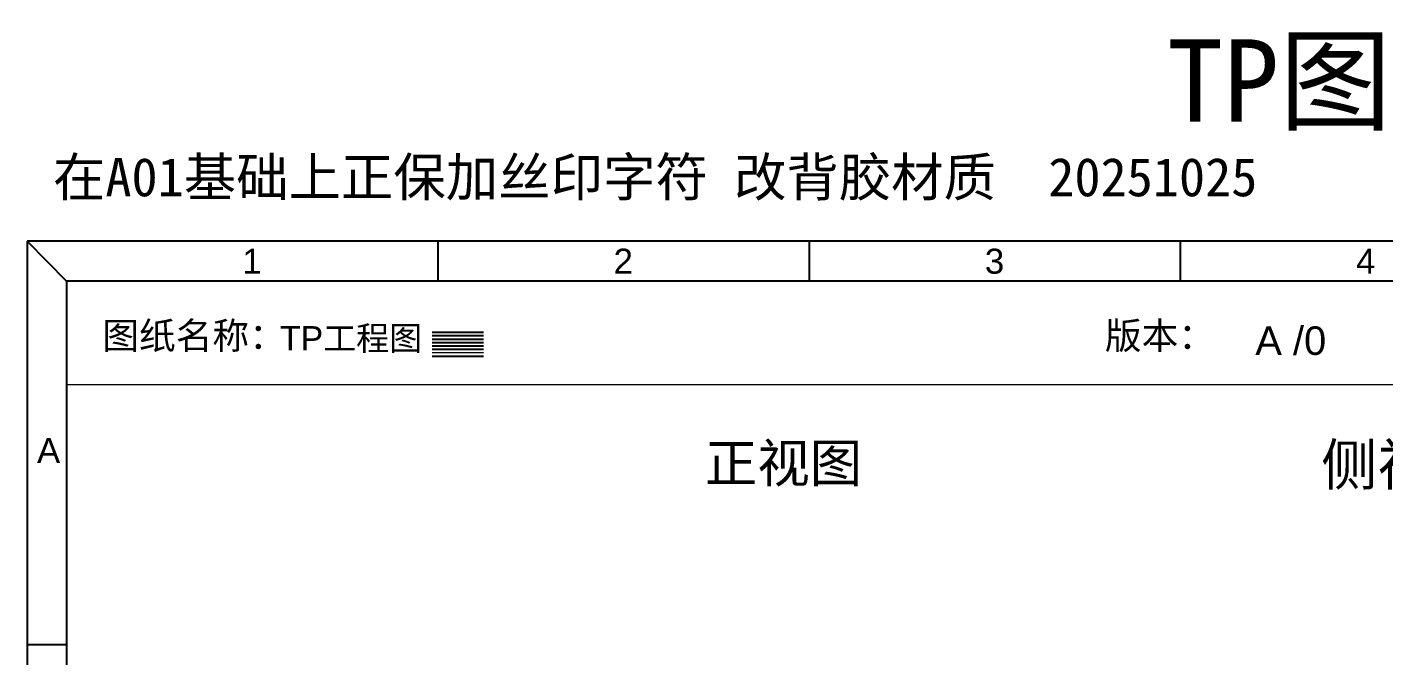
# Model space of a CAD drawing. Header units: millimetres. Extents: x 20905 to 43117, y -15595 to -5301.
# Drawn here: x 20905.5 to 21383.3, y -14899.2 to -14677.7 of the extents above; entities that cross this region are included whole.
import ezdxf

# ---------------------------------------------------------------- set-up
doc = ezdxf.new("R2010")
doc.units = ezdxf.units.MM
doc.header["$LTSCALE"] = 0.2
for name, color, linetype in [('FPC', 32, 'Continuous'), ('LENS', 6, 'Continuous'), ('OCA', 1, 'Continuous'), ('PET保护膜', 3, 'Continuous'), ('SENSOR', 7, 'Continuous'), ('图形外框', 7, 'Continuous'), ('泡棉胶', 122, 'Continuous'), ('背胶', 2, 'Continuous')]:
    doc.layers.add(name, color=color, linetype=linetype)
doc.layers.add('补强', color=13, linetype='Continuous', lineweight=0)
doc.styles.add('宋体', font='arial.ttf')

msp = doc.modelspace()

# ---------------------------------------------------------------- linework, layer by layer
at = {"layer": 'FPC'}
msp.add_line((21048.0817, -14785.166), (21066.143, -14785.166), dxfattribs=at)
at = {"layer": 'LENS'}
msp.add_line((21048.0817, -14786.366), (21066.143, -14786.366), dxfattribs=at)
at = {"layer": 'OCA'}
msp.add_line((21048.0817, -14787.566), (21066.143, -14787.566), dxfattribs=at)
at = {"layer": 'PET保护膜'}
msp.add_line((21048.0817, -14789.966), (21066.143, -14789.966), dxfattribs=at)
at = {"layer": 'SENSOR'}
msp.add_line((21048.0817, -14788.766), (21066.143, -14788.766), dxfattribs=at)
at = {"layer": '图形外框'}
for points in [[(20905.4791, -14753.119), (20919.3459, -14767.1991)], [(21050.0897, -14753.119), (21050.0897, -14767.1991)], [(21180.8336, -14753.119), (21180.8336, -14767.1991)], [(21311.5774, -14753.119), (21311.5329, -14767.1991)], [(20919.3459, -14895.3281), (20905.4791, -14895.3281)]]:
    msp.add_lwpolyline(points, dxfattribs=at)
for points in [[(20905.4791, -14753.119), (20905.4791, -15421.9241), (21879.7395, -15421.9241), (21879.7395, -14753.119)], [(20919.3459, -14767.1991), (20919.3459, -15407.844), (21865.8727, -15407.844), (21865.8727, -14767.1991)]]:
    msp.add_lwpolyline(points, close=True, dxfattribs=at)
at = {"layer": '图形外框', "lineweight": 0}
msp.add_lwpolyline([(20919.3459, -14803.5332), (21865.8727, -14803.5332)], dxfattribs=at)
at = {"layer": '泡棉胶'}
msp.add_line((21048.0817, -14793.566), (21066.143, -14793.566), dxfattribs=at)
at = {"layer": '背胶'}
msp.add_line((21048.0817, -14791.166), (21066.143, -14791.166), dxfattribs=at)
at = {"layer": '补强'}
msp.add_line((21048.0817, -14792.366), (21066.143, -14792.366), dxfattribs=at)

# ---------------------------------------------------------------- texts
at = {"layer": '图形外框', "style": '宋体'}
for s, p in [('1', (20981.2511, -14764.5591)), ('2', (21111.9949, -14764.5591)), ('3', (21242.7388, -14764.5591)), ('4', (21373.4826, -14764.5591)), ('A', (20908.9458, -14831.2636))]:
    msp.add_text(s, height=8.8001, dxfattribs=at).set_placement(p)
at = {"layer": '图形外框', "lineweight": 0, "attachment_point": 1, "style": '宋体'}
for s, insert, char_height, width in [('{\\fSimSun|b0|i0|c134|p54;\\H0.7552x;TP图纸}', (21306.9668, -14681.9964), 38.389644, 219.873755), ('{\\fSimSun|b0|i0|c134|p54;\\H0.7049x;在A01基础上正保加丝印字符 改背胶材质  20251025}', (20914.5712, -14723.7671), 19.194822, 491.011674), ('图纸名称：', (20931.97, -14781.6458), 9.47323, 88.485401), ('{\\fArial|b0|i0|c0|p32;TP}工程图', (20994.546, -14783.0372), 8.511641, 88.82505), ('版本：', (21285.0277, -14781.6458), 9.47323, 88.485401), ('{\\fArial|b0|i0|c0|p32;A /0}', (21338.0005, -14783.1215), 10.051626, 45.979016), ('{\\fSimSun|b0|i0|c134|p54;\\H0.7049x;正视图}', (21144.1742, -14824.5), 19.194822, 66.740056), ('{\\fSimSun|b0|i0|c134|p54;\\H0.7552x;侧视图}', (21361.2205, -14824.5562), 19.194822, 109.936877)]:
    msp.add_mtext(s, dxfattribs=dict(at, insert=insert, char_height=char_height, width=width))

doc.saveas('drawing.dxf')
